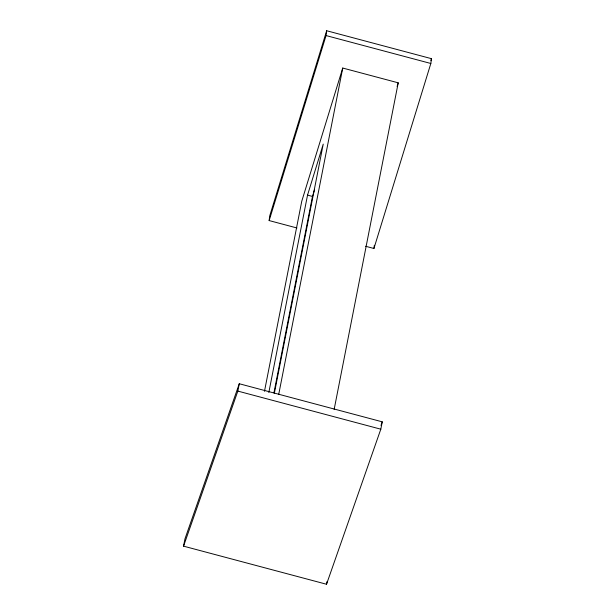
<?xml version="1.0" encoding="UTF-8"?>
<svg xmlns="http://www.w3.org/2000/svg" width="615" height="615" viewBox="0 0 615 615"><rect width="100%" height="100%" fill="white"/><g stroke="black" fill="none" stroke-linecap="round" stroke-linejoin="round"><path stroke-width="0.92" d="M296.96 227.981L269.147 220.57L269.762 215.757L326.673 30.75L431.453 58.663L430.838 63.483L373.928 248.483L365.579 246.261M269.147 220.57L326.058 35.562L326.673 30.75M373.928 248.483L374.335 245.277M183.547 546.158L184.984 538.802L239.281 383.745L382.253 421.836L380.816 429.193L326.527 584.25L183.547 546.158L237.836 391.094L239.281 383.745M264.481 391.294L301.765 201.228L342.74 68.042L398.22 82.825L334.153 409.39M268.817 392.508L307.538 195.124L323.236 144.11L274.375 393.17M273.929 392.877L312.474 196.439L314.434 190.066M278.672 394.607L342.74 68.042M326.527 584.25L327.065 581.49M397.098 86.469L398.22 82.825M430.892 60.501L431.453 58.663M380.985 425.465L382.253 421.836M326.058 35.562L430.838 63.483M307.538 195.124L312.474 196.439M237.836 391.094L380.816 429.193"/></g></svg>
